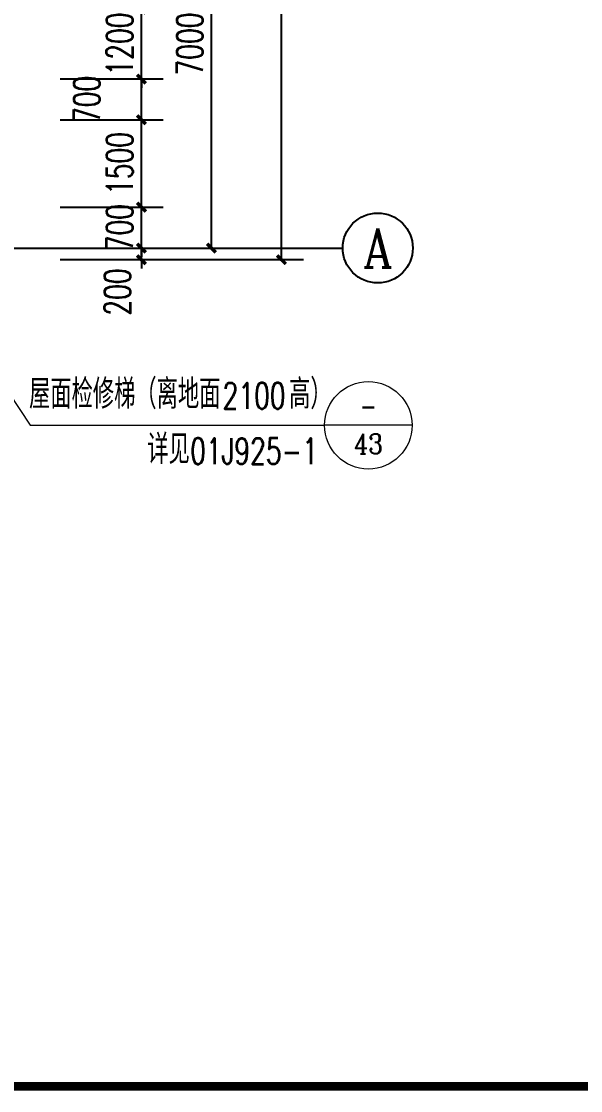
# Model space of a CAD drawing. Extents: x 962303 to 1579583, y -174742 to 224716.
# Drawn here: x 1560416 to 1570000, y 78683 to 97029 of the extents above; entities that cross this region are included whole.
import ezdxf
from ezdxf.enums import TextEntityAlignment as Align

# ---------------------------------------------------------------- set-up
doc = ezdxf.new("R2010")
doc.units = 0
doc.header["$LTSCALE"] = 1000
doc.header["$MEASUREMENT"] = 0
for name, color, linetype in [('AXIS', 3, 'Continuous'), ('AXIS_TEXT', 7, 'Continuous'), ('PUB_TEXT', 7, 'Continuous'), ('PUB_TITLE', 4, 'Continuous')]:
    doc.layers.add(name, color=color, linetype=linetype)
doc.layers.add('DIM_IDEN', color=3, linetype='Continuous', lineweight=0)
doc.styles.add('_TCH_AXIS', font='COMPLEX', dxfattribs={"bigfont": 'GBCBIG'})
doc.styles.add('_TCH_DIM', font='SIMPLEX', dxfattribs={"bigfont": 'GBCBIG'})
doc.styles.add('_TCH_DIM_T3', font='SIMPLEX', dxfattribs={"width": 0.705882, "bigfont": 'GBCBIG'})
doc.styles.add('_TCH_LABEL', font='COMPLEX', dxfattribs={"bigfont": 'GBCBIG'})
doc.styles.add('COMPLEX', font='COMPLEX')
doc.dimstyles.new('_TCH_ARCH&&150', dxfattribs={"dimtxt": 446.25, "dimasz": 150, "dimexe": 375, "dimexo": 450, "dimgap": 150, "dimtad": 1, "dimdec": 0, "dimzin": 0, "dimdsep": 46, "dimtxsty": '_TCH_DIM_T3', "dimblk": 'ARCHTICK', "dimcen": 0.09, "dimclrt": 7, "dimazin": 2, "dimtfac": 1, "dimtdec": 0, "dimtix": 1, "dimtmove": 2, "dimatfit": 3, "dimfxl": 0, "dimtolj": 1, "dimtzin": 0, "dimarcsym": 0})

# ---------------------------------------------------------------- blocks, each defined once
blk = doc.blocks.new('_ArchTick')
at = {"color": 0, "linetype": 'ByBlock', "const_width": 0.4}
blk.add_lwpolyline([(-0.5, -0.5), (0.5, 0.5)], dxfattribs=at)
blk = doc.blocks.new('*D305')
at = {"layer": 'AXIS', "color": 0, "lineweight": -2}
for p, q in [((1562473, 93141), (1562473, 93291)), ((1561083, 93141), (1562848, 93141)), ((1562473, 92941), (1562473, 93141)), ((1561083, 92941), (1562848, 92941)), ((1562473, 92941), (1562473, 92791))]:
    blk.add_line(p, q, dxfattribs=at)
at = {"layer": 'Defpoints', "color": 0}
for p in [(1560633, 93141), (1562473, 93141), (1560633, 92941)]:
    blk.add_point(p, dxfattribs=at)
at = {"layer": 'AXIS', "color": 0, "lineweight": -2, "xscale": 150, "yscale": 150, "zscale": 150}
for p, rotation in [((1562473, 93141), 270), ((1562473, 92941), 90)]:
    blk.add_blockref('_ArchTick', p, dxfattribs=dict(at, rotation=rotation))
at = {"layer": 'AXIS', "color": 7, "insert": (1562061, 92386), "char_height": 446.2, "attachment_point": 5, "rotation": 90, "style": '_TCH_DIM_T3'}
blk.add_mtext('\\A1;200', dxfattribs=at)
blk = doc.blocks.new('*D306')
at = {"layer": 'AXIS', "color": 0, "lineweight": -2}
for p, q in [((1562473, 93841), (1562473, 93991)), ((1561083, 93841), (1562848, 93841)), ((1562473, 93141), (1562473, 93841)), ((1561083, 93141), (1562848, 93141)), ((1562473, 93141), (1562473, 92991))]:
    blk.add_line(p, q, dxfattribs=at)
at = {"layer": 'Defpoints', "color": 0}
for p in [(1560633, 93841), (1562473, 93841), (1560633, 93141)]:
    blk.add_point(p, dxfattribs=at)
at = {"layer": 'AXIS', "color": 0, "lineweight": -2, "xscale": 150, "yscale": 150, "zscale": 150}
for p, rotation in [((1562473, 93841), 270), ((1562473, 93141), 90)]:
    blk.add_blockref('_ArchTick', p, dxfattribs=dict(at, rotation=rotation))
at = {"layer": 'AXIS', "color": 7, "insert": (1562100, 93491), "char_height": 446.2, "attachment_point": 5, "rotation": 90, "style": '_TCH_DIM_T3'}
blk.add_mtext('\\A1;700', dxfattribs=at)
blk = doc.blocks.new('*D307')
at = {"layer": 'AXIS', "color": 0, "lineweight": -2}
for p, q in [((1561083, 95341), (1562848, 95341)), ((1562473, 93841), (1562473, 95341)), ((1561083, 93841), (1562848, 93841))]:
    blk.add_line(p, q, dxfattribs=at)
at = {"layer": 'Defpoints', "color": 0}
for p in [(1560633, 95341), (1562473, 95341), (1560633, 93841)]:
    blk.add_point(p, dxfattribs=at)
at = {"layer": 'AXIS', "color": 0, "lineweight": -2, "xscale": 150, "yscale": 150, "zscale": 150}
for p, rotation in [((1562473, 95341), 90), ((1562473, 93841), 270)]:
    blk.add_blockref('_ArchTick', p, dxfattribs=dict(at, rotation=rotation))
at = {"layer": 'AXIS', "color": 7, "insert": (1562100, 94591), "char_height": 446.2, "attachment_point": 5, "rotation": 90, "style": '_TCH_DIM_T3'}
blk.add_mtext('\\A1;1500', dxfattribs=at)
blk = doc.blocks.new('*D308')
at = {"layer": 'AXIS', "color": 0, "lineweight": -2}
for p, q in [((1561083, 96041), (1562848, 96041)), ((1562473, 95341), (1562473, 96041)), ((1561083, 95341), (1562848, 95341))]:
    blk.add_line(p, q, dxfattribs=at)
at = {"layer": 'Defpoints', "color": 0}
for p in [(1560633, 96041), (1562473, 96041), (1560633, 95341)]:
    blk.add_point(p, dxfattribs=at)
at = {"layer": 'AXIS', "color": 0, "lineweight": -2, "xscale": 150, "yscale": 150, "zscale": 150}
for p, rotation in [((1562473, 96041), 90), ((1562473, 95341), 270)]:
    blk.add_blockref('_ArchTick', p, dxfattribs=dict(at, rotation=rotation))
at = {"layer": 'AXIS', "color": 7, "insert": (1561536, 95691), "char_height": 446.2, "attachment_point": 5, "rotation": 90, "style": '_TCH_DIM_T3'}
blk.add_mtext('\\A1;700', dxfattribs=at)
blk = doc.blocks.new('*D309')
at = {"layer": 'AXIS', "color": 0, "lineweight": -2}
for p, q in [((1561083, 97241), (1562848, 97241)), ((1562473, 97241), (1562473, 97391)), ((1562473, 96041), (1562473, 97241)), ((1561083, 96041), (1562848, 96041)), ((1562473, 96041), (1562473, 95891))]:
    blk.add_line(p, q, dxfattribs=at)
at = {"layer": 'Defpoints', "color": 0}
for p in [(1560633, 97241), (1562473, 97241), (1560633, 96041)]:
    blk.add_point(p, dxfattribs=at)
at = {"layer": 'AXIS', "color": 0, "lineweight": -2, "xscale": 150, "yscale": 150, "zscale": 150}
for p, rotation in [((1562473, 97241), 270), ((1562473, 96041), 90)]:
    blk.add_blockref('_ArchTick', p, dxfattribs=dict(at, rotation=rotation))
at = {"layer": 'AXIS', "color": 7, "insert": (1562100, 96641), "char_height": 446.2, "attachment_point": 5, "rotation": 90, "style": '_TCH_DIM_T3'}
blk.add_mtext('\\A1;1200', dxfattribs=at)
blk = doc.blocks.new('*D944')
at = {"layer": 'AXIS', "color": 0, "lineweight": -2}
for p, q in [((1560373, 100141), (1564048, 100141)), ((1563673, 93141), (1563673, 100141)), ((1560373, 93141), (1564048, 93141))]:
    blk.add_line(p, q, dxfattribs=at)
at = {"layer": 'Defpoints', "color": 0}
for p in [(1559923, 100141), (1563673, 100141), (1559923, 93141)]:
    blk.add_point(p, dxfattribs=at)
at = {"layer": 'AXIS', "color": 0, "lineweight": -2, "xscale": 150, "yscale": 150, "zscale": 150}
for p, rotation in [((1563673, 100141), 90), ((1563673, 93141), 270)]:
    blk.add_blockref('_ArchTick', p, dxfattribs=dict(at, rotation=rotation))
at = {"layer": 'AXIS', "color": 7, "insert": (1563300, 96641), "char_height": 446.2, "attachment_point": 5, "rotation": 90, "style": '_TCH_DIM_T3'}
blk.add_mtext('\\A1;7000', dxfattribs=at)
blk = doc.blocks.new('*D949')
at = {"layer": 'AXIS', "color": 0, "lineweight": -2}
for p, q in [((1561083, 128341), (1565248, 128341)), ((1564873, 92941), (1564873, 128341)), ((1561083, 92941), (1565248, 92941))]:
    blk.add_line(p, q, dxfattribs=at)
at = {"layer": 'Defpoints', "color": 0}
for p in [(1560633, 128341), (1564873, 128341), (1560633, 92941)]:
    blk.add_point(p, dxfattribs=at)
at = {"layer": 'AXIS', "color": 0, "lineweight": -2, "xscale": 150, "yscale": 150, "zscale": 150}
for p, rotation in [((1564873, 128341), 90), ((1564873, 92941), 270)]:
    blk.add_blockref('_ArchTick', p, dxfattribs=dict(at, rotation=rotation))
at = {"layer": 'AXIS', "color": 7, "insert": (1564500, 110641), "char_height": 446.2, "attachment_point": 5, "rotation": 90, "style": '_TCH_DIM_T3'}
blk.add_mtext('\\A1;35400', dxfattribs=at)
blk = doc.blocks.new('_AXISO')
blk.add_circle((0, 0), 0.5)
at = {"layer": 'AXIS_TEXT', "style": 'COMPLEX', "width": 1.041667}
blk.add_attdef('A', text='', height=0.56, dxfattribs=at).set_placement((-0.25, -0.28), (0.25, -0.28), align=Align.FIT)

msp = doc.modelspace()

# ---------------------------------------------------------------- linework, layer by layer
at = {"layer": 'AXIS'}
msp.add_line((1559923.2, 93140.9), (1565923.2, 93140.9), dxfattribs=at)
at = {"layer": 'DIM_IDEN'}
for p, q in [((1558792.6, 92758.1), (1560564.7, 90098.5)), ((1560564.7, 90098.5), (1565612.1, 90098.5)), ((1567112.1, 90098.5), (1565612.1, 90098.5))]:
    msp.add_line(p, q, dxfattribs=at)
msp.add_circle((1566362.1, 90098.5), 750, dxfattribs=at)
at = {"layer": 'PUB_TITLE', "const_width": 150}
msp.add_lwpolyline([(1338083.3, 78758.1), (1578083.3, 78758.1), (1578083.3, 138758.1), (1338083.3, 138758.1)], close=True, dxfattribs=at)

# ---------------------------------------------------------------- block references
at = {"layer": 'AXIS'}
ref = msp.add_blockref('_AXISO', (1566523.2, 93140.9), dxfattribs=dict(at, xscale=1200, yscale=1200, zscale=1200))
ref.add_attrib('A', 'A', dxfattribs={"layer": 'AXIS_TEXT', "height": 668.2, "style": '_TCH_AXIS', "width": 0.888889}).set_placement((1566268.6, 92806.8), (1566777.7, 92806.8), align=Align.FIT)

# ---------------------------------------------------------------- texts
at = {"layer": 'PUB_TEXT', "style": '_TCH_DIM'}
for s, p in [('屋面检修梯（离地面', (1560546.3, 90382.6)), ('高）', (1565003.8, 90382.6)), ('详见', (1562572.4, 89434.6))]:
    msp.add_text(s, height=506.38, dxfattribs=at).set_placement(p)
at = {"layer": 'PUB_TEXT', "style": '_TCH_DIM', "width": 0.705882}
for s, p in [('2100', (1563863.8, 90382.6)), ('01J925-1', (1563309.6, 89434.6))]:
    msp.add_text(s, height=446.25, dxfattribs=at).set_placement(p)
at = {"layer": 'PUB_TEXT', "style": '_TCH_LABEL'}
for s, height, width, p, p2 in [('-', 388, 1.148619, (1566219.4, 90237.8), (1566504.8, 90237.8)), ('43', 341.84, 1.072693, (1566114.9, 89610.2), (1566609.3, 89610.2))]:
    msp.add_text(s, height=height, dxfattribs=dict(at, width=width)).set_placement(p, p2, align=Align.FIT)

# ---------------------------------------------------------------- dimensions: what is measured, and where the dimension line sits
at = {"layer": 'AXIS'}
for p1, p2, distance, picture, middle in [((1560633.4, 92940.9), (1560633.4, 128340.9), -4239.7, '*D949', (1564500.1, 110640.9)), ((1559923.2, 93140.9), (1559923.2, 100140.9), -3750, '*D944', (1563300.1, 96640.9)), ((1560633.4, 96040.9), (1560633.4, 97240.9), -1839.7, '*D309', (1562100.1, 96640.9)), ((1560633.4, 93840.9), (1560633.4, 95340.9), -1839.7, '*D307', (1562100.1, 94590.9)), ((1560633.4, 93140.9), (1560633.4, 93840.9), -1839.7, '*D306', (1562100.1, 93490.9))]:
    dim = msp.add_aligned_dim(p1=p1, p2=p2, distance=distance, dimstyle='_TCH_ARCH&&150', dxfattribs=at)
    dim.commit()
    dim.dimension.update_dxf_attribs({"geometry": picture, "text_midpoint": middle})
for base, p1, p2, picture, middle in [((1562473.2, 96040.9), (1560633.4, 95340.9), (1560633.4, 96040.9), '*D308', (1561535.7, 95690.9)), ((1562473.2, 93140.9), (1560633.4, 92940.9), (1560633.4, 93140.9), '*D305', (1562060.7, 92385.9))]:
    dim = msp.add_linear_dim(base=base, p1=p1, p2=p2, angle=90, dimstyle='_TCH_ARCH&&150', dxfattribs=at)
    dim.commit()
    dim.dimension.update_dxf_attribs({"geometry": picture, "text_midpoint": middle, "dimtype": 129})

doc.saveas('drawing.dxf')
